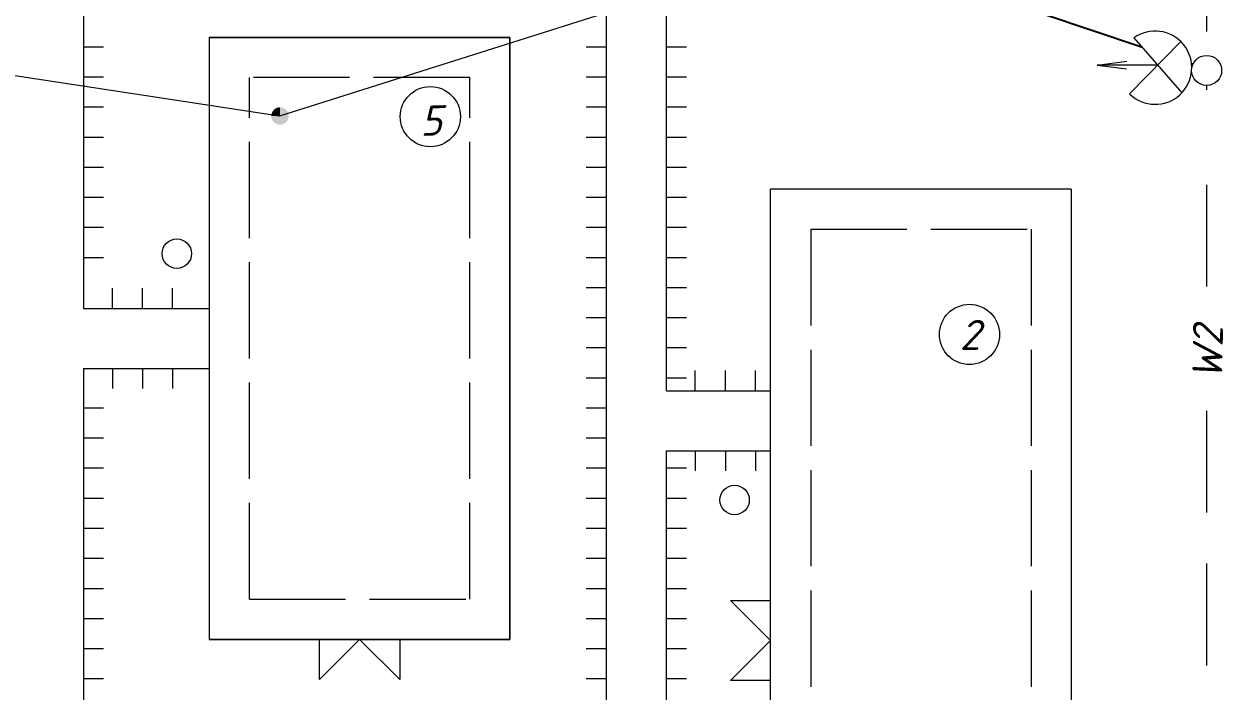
# Model space of a CAD drawing. Header units: millimetres. Extents: x 27137 to 30937, y -4667 to -569.
# Drawn here: x 30123.5 to 30183.3, y -2894.5 to -2861.2 of the extents above; entities that cross this region are included whole.
import ezdxf

# ---------------------------------------------------------------- set-up
doc = ezdxf.new("R2010")
doc.units = ezdxf.units.MM
doc.header["$LTSCALE"] = 0.4
doc.linetypes.add('ACAD_ISO02W100', pattern=[15, 12, -3])
doc.linetypes.add('штриховаяX2', pattern=[38.1, 25.4, -12.7])
doc.styles.add('Isocpeur', font='isocpeui.ttf', dxfattribs={"height": 2.5})

msp = doc.modelspace()

# ---------------------------------------------------------------- hatches: boundary and pattern name
at = {"lineweight": 15}
h = msp.add_hatch(color=256, dxfattribs=at)
h.dxf.hatch_style = 1
h.paths.add_polyline_path([(30135.8654, -2865.7479), (30136.298, -2865.7479), (30136.7306, -2865.7479, -1)])
h.paths.add_polyline_path([(30136.298, -2865.3153, -0.4142136), (30136.7306, -2865.7479), (30136.298, -2865.7479)])
h = msp.add_hatch(color=256, dxfattribs=at)
h.dxf.hatch_style = 1
h.paths.add_polyline_path([(30136.298, -2865.3153), (30136.298, -2865.7479), (30135.8654, -2865.7479, -0.4142136)])

# ---------------------------------------------------------------- linework, layer by layer
for p, q in [((30126.4974, -2856.1887), (30126.4974, -2875.3381)), ((30152.5767, -2856.1887), (30152.5767, -2904.8572)), ((30132.7691, -2861.8381), (30147.7691, -2861.8381)), ((30147.7691, -2861.8381), (30132.7691, -2861.8381)), ((30132.7691, -2861.8381), (30132.7691, -2891.8381)), ((30147.7691, -2861.8381), (30142.7691, -2861.8381)), ((30147.7691, -2861.8381), (30142.7691, -2861.8381)), ((30147.7691, -2861.8381), (30147.7691, -2891.8381)), ((30147.7691, -2891.8381), (30147.7691, -2861.8381)), ((30127.4974, -2862.3126), (30126.4974, -2862.3126)), ((30127.4974, -2862.3126), (30126.4974, -2862.3126)), ((30127.4974, -2862.3126), (30126.4974, -2862.3126)), ((30127.4974, -2862.3126), (30126.4974, -2862.3126)), ((30127.4974, -2862.3126), (30126.4974, -2862.3126)), ((30127.4974, -2862.3126), (30126.4974, -2862.3126)), ((30127.4974, -2862.3126), (30126.4974, -2862.3126)), ((30127.4974, -2862.3126), (30126.4974, -2862.3126)), ((30127.4974, -2862.3126), (30126.4974, -2862.3126)), ((30127.4974, -2862.3126), (30126.4974, -2862.3126)), ((30127.4974, -2862.3126), (30126.4974, -2862.3126)), ((30152.5767, -2862.3126), (30151.5767, -2862.3126)), ((30152.5767, -2862.3126), (30151.5767, -2862.3126)), ((30152.5767, -2862.3126), (30151.5767, -2862.3126)), ((30152.5767, -2862.3126), (30151.5767, -2862.3126)), ((30152.5767, -2862.3126), (30151.5767, -2862.3126)), ((30156.5767, -2862.3126), (30155.5767, -2862.3126)), ((30156.5767, -2862.3126), (30155.5767, -2862.3126)), ((30156.5767, -2862.3126), (30155.5767, -2862.3126)), ((30156.5767, -2862.3126), (30155.5767, -2862.3126)), ((30156.5767, -2862.3126), (30155.5767, -2862.3126)), ((30156.5767, -2862.3126), (30155.5767, -2862.3126)), ((30156.5767, -2862.3126), (30155.5767, -2862.3126)), ((30156.5767, -2862.3126), (30155.5767, -2862.3126)), ((30156.5767, -2862.3126), (30155.5767, -2862.3126)), ((30156.5767, -2862.3126), (30155.5767, -2862.3126)), ((30156.5767, -2862.3126), (30155.5767, -2862.3126)), ((30127.4974, -2863.8126), (30126.4974, -2863.8126)), ((30127.4974, -2863.8126), (30126.4974, -2863.8126)), ((30127.4974, -2863.8126), (30126.4974, -2863.8126)), ((30127.4974, -2863.8126), (30126.4974, -2863.8126)), ((30127.4974, -2863.8126), (30126.4974, -2863.8126)), ((30127.4974, -2863.8126), (30126.4974, -2863.8126)), ((30127.4974, -2863.8126), (30126.4974, -2863.8126)), ((30127.4974, -2863.8126), (30126.4974, -2863.8126)), ((30127.4974, -2863.8126), (30126.4974, -2863.8126)), ((30127.4974, -2863.8126), (30126.4974, -2863.8126)), ((30127.4974, -2863.8126), (30126.4974, -2863.8126)), ((30127.4974, -2863.8126), (30126.4974, -2863.8126)), ((30127.4974, -2863.8126), (30126.4974, -2863.8126)), ((30152.5767, -2863.8126), (30151.5767, -2863.8126)), ((30156.5767, -2863.8126), (30155.5767, -2863.8126)), ((30156.5767, -2863.8126), (30155.5767, -2863.8126)), ((30156.5767, -2863.8126), (30155.5767, -2863.8126)), ((30156.5767, -2863.8126), (30155.5767, -2863.8126)), ((30156.5767, -2863.8126), (30155.5767, -2863.8126)), ((30156.5767, -2863.8126), (30155.5767, -2863.8126)), ((30156.5767, -2863.8126), (30155.5767, -2863.8126)), ((30156.5767, -2863.8126), (30155.5767, -2863.8126)), ((30156.5767, -2863.8126), (30155.5767, -2863.8126)), ((30156.5767, -2863.8126), (30155.5767, -2863.8126)), ((30156.5767, -2863.8126), (30155.5767, -2863.8126)), ((30156.5767, -2863.8126), (30155.5767, -2863.8126)), ((30156.5767, -2863.8126), (30155.5767, -2863.8126)), ((30127.4974, -2865.3126), (30126.4974, -2865.3126)), ((30127.4974, -2865.3126), (30126.4974, -2865.3126)), ((30127.4974, -2865.3126), (30126.4974, -2865.3126)), ((30127.4974, -2865.3126), (30126.4974, -2865.3126)), ((30127.4974, -2865.3126), (30126.4974, -2865.3126)), ((30127.4974, -2865.3126), (30126.4974, -2865.3126)), ((30127.4974, -2865.3126), (30126.4974, -2865.3126)), ((30127.4974, -2865.3126), (30126.4974, -2865.3126)), ((30127.4974, -2865.3126), (30126.4974, -2865.3126)), ((30127.4974, -2865.3126), (30126.4974, -2865.3126)), ((30127.4974, -2865.3126), (30126.4974, -2865.3126)), ((30127.4974, -2865.3126), (30126.4974, -2865.3126)), ((30127.4974, -2865.3126), (30126.4974, -2865.3126)), ((30127.4974, -2865.3126), (30126.4974, -2865.3126)), ((30127.4974, -2865.3126), (30126.4974, -2865.3126)), ((30127.4974, -2865.3126), (30126.4974, -2865.3126)), ((30127.4974, -2865.3126), (30126.4974, -2865.3126)), ((30152.5767, -2865.3126), (30151.5767, -2865.3126)), ((30152.5767, -2865.3126), (30151.5767, -2865.3126)), ((30152.5767, -2865.3126), (30151.5767, -2865.3126)), ((30152.5767, -2865.3126), (30151.5767, -2865.3126)), ((30152.5767, -2865.3126), (30151.5767, -2865.3126)), ((30152.5767, -2865.3126), (30151.5767, -2865.3126)), ((30152.5767, -2865.3126), (30151.5767, -2865.3126)), ((30152.5767, -2865.3126), (30151.5767, -2865.3126)), ((30156.5767, -2865.3126), (30155.5767, -2865.3126)), ((30156.5767, -2865.3126), (30155.5767, -2865.3126)), ((30156.5767, -2865.3126), (30155.5767, -2865.3126)), ((30156.5767, -2865.3126), (30155.5767, -2865.3126)), ((30156.5767, -2865.3126), (30155.5767, -2865.3126)), ((30156.5767, -2865.3126), (30155.5767, -2865.3126)), ((30156.5767, -2865.3126), (30155.5767, -2865.3126)), ((30156.5767, -2865.3126), (30155.5767, -2865.3126)), ((30156.5767, -2865.3126), (30155.5767, -2865.3126)), ((30156.5767, -2865.3126), (30155.5767, -2865.3126)), ((30156.5767, -2865.3126), (30155.5767, -2865.3126)), ((30156.5767, -2865.3126), (30155.5767, -2865.3126)), ((30156.5767, -2865.3126), (30155.5767, -2865.3126)), ((30156.5767, -2865.3126), (30155.5767, -2865.3126)), ((30156.5767, -2865.3126), (30155.5767, -2865.3126)), ((30156.5767, -2865.3126), (30155.5767, -2865.3126)), ((30156.5767, -2865.3126), (30155.5767, -2865.3126)), ((30127.4974, -2866.8126), (30126.4974, -2866.8126)), ((30127.4974, -2866.8126), (30126.4974, -2866.8126)), ((30127.4974, -2866.8126), (30126.4974, -2866.8126)), ((30127.4974, -2866.8126), (30126.4974, -2866.8126)), ((30127.4974, -2866.8126), (30126.4974, -2866.8126)), ((30127.4974, -2866.8126), (30126.4974, -2866.8126)), ((30127.4974, -2866.8126), (30126.4974, -2866.8126)), ((30127.4974, -2866.8126), (30126.4974, -2866.8126)), ((30127.4974, -2866.8126), (30126.4974, -2866.8126)), ((30127.4974, -2866.8126), (30126.4974, -2866.8126)), ((30127.4974, -2866.8126), (30126.4974, -2866.8126)), ((30152.5767, -2866.8126), (30151.5767, -2866.8126)), ((30152.5767, -2866.8126), (30151.5767, -2866.8126)), ((30152.5767, -2866.8126), (30151.5767, -2866.8126)), ((30152.5767, -2866.8126), (30151.5767, -2866.8126)), ((30152.5767, -2866.8126), (30151.5767, -2866.8126)), ((30152.5767, -2866.8126), (30151.5767, -2866.8126)), ((30152.5767, -2866.8126), (30151.5767, -2866.8126)), ((30152.5767, -2866.8126), (30151.5767, -2866.8126)), ((30156.5767, -2866.8126), (30155.5767, -2866.8126)), ((30156.5767, -2866.8126), (30155.5767, -2866.8126)), ((30156.5767, -2866.8126), (30155.5767, -2866.8126)), ((30156.5767, -2866.8126), (30155.5767, -2866.8126)), ((30156.5767, -2866.8126), (30155.5767, -2866.8126)), ((30156.5767, -2866.8126), (30155.5767, -2866.8126)), ((30156.5767, -2866.8126), (30155.5767, -2866.8126)), ((30156.5767, -2866.8126), (30155.5767, -2866.8126)), ((30156.5767, -2866.8126), (30155.5767, -2866.8126)), ((30156.5767, -2866.8126), (30155.5767, -2866.8126)), ((30156.5767, -2866.8126), (30155.5767, -2866.8126)), ((30127.4974, -2868.3126), (30126.4974, -2868.3126)), ((30127.4974, -2868.3126), (30126.4974, -2868.3126)), ((30127.4974, -2868.3126), (30126.4974, -2868.3126)), ((30127.4974, -2868.3126), (30126.4974, -2868.3126)), ((30127.4974, -2868.3126), (30126.4974, -2868.3126)), ((30127.4974, -2868.3126), (30126.4974, -2868.3126)), ((30127.4974, -2868.3126), (30126.4974, -2868.3126)), ((30127.4974, -2868.3126), (30126.4974, -2868.3126)), ((30127.4974, -2868.3126), (30126.4974, -2868.3126)), ((30127.4974, -2868.3126), (30126.4974, -2868.3126)), ((30127.4974, -2868.3126), (30126.4974, -2868.3126)), ((30127.4974, -2868.3126), (30126.4974, -2868.3126)), ((30127.4974, -2868.3126), (30126.4974, -2868.3126)), ((30152.5767, -2868.3126), (30151.5767, -2868.3126)), ((30152.5767, -2868.3126), (30151.5767, -2868.3126)), ((30152.5767, -2868.3126), (30151.5767, -2868.3126)), ((30152.5767, -2868.3126), (30151.5767, -2868.3126)), ((30152.5767, -2868.3126), (30151.5767, -2868.3126)), ((30152.5767, -2868.3126), (30151.5767, -2868.3126)), ((30156.5767, -2868.3126), (30155.5767, -2868.3126)), ((30156.5767, -2868.3126), (30155.5767, -2868.3126)), ((30156.5767, -2868.3126), (30155.5767, -2868.3126)), ((30156.5767, -2868.3126), (30155.5767, -2868.3126)), ((30156.5767, -2868.3126), (30155.5767, -2868.3126)), ((30156.5767, -2868.3126), (30155.5767, -2868.3126)), ((30156.5767, -2868.3126), (30155.5767, -2868.3126)), ((30156.5767, -2868.3126), (30155.5767, -2868.3126)), ((30156.5767, -2868.3126), (30155.5767, -2868.3126)), ((30156.5767, -2868.3126), (30155.5767, -2868.3126)), ((30156.5767, -2868.3126), (30155.5767, -2868.3126)), ((30156.5767, -2868.3126), (30155.5767, -2868.3126)), ((30156.5767, -2868.3126), (30155.5767, -2868.3126)), ((30160.7789, -2914.3977), (30160.7789, -2869.3977)), ((30175.7789, -2869.3977), (30160.7789, -2869.3977)), ((30175.7789, -2869.3977), (30175.7789, -2914.3977)), ((30175.7789, -2869.3977), (30175.7789, -2914.3977)), ((30127.4974, -2869.8126), (30126.4974, -2869.8126)), ((30127.4974, -2869.8126), (30126.4974, -2869.8126)), ((30127.4974, -2869.8126), (30126.4974, -2869.8126)), ((30127.4974, -2869.8126), (30126.4974, -2869.8126)), ((30127.4974, -2869.8126), (30126.4974, -2869.8126)), ((30127.4974, -2869.8126), (30126.4974, -2869.8126)), ((30127.4974, -2869.8126), (30126.4974, -2869.8126)), ((30127.4974, -2869.8126), (30126.4974, -2869.8126)), ((30127.4974, -2869.8126), (30126.4974, -2869.8126)), ((30127.4974, -2869.8126), (30126.4974, -2869.8126)), ((30127.4974, -2869.8126), (30126.4974, -2869.8126)), ((30127.4974, -2869.8126), (30126.4974, -2869.8126)), ((30127.4974, -2869.8126), (30126.4974, -2869.8126)), ((30127.4974, -2869.8126), (30126.4974, -2869.8126)), ((30127.4974, -2869.8126), (30126.4974, -2869.8126)), ((30127.4974, -2869.8126), (30126.4974, -2869.8126)), ((30127.4974, -2869.8126), (30126.4974, -2869.8126)), ((30152.5767, -2869.8126), (30151.5767, -2869.8126)), ((30152.5767, -2869.8126), (30151.5767, -2869.8126)), ((30152.5767, -2869.8126), (30151.5767, -2869.8126)), ((30156.5767, -2869.8126), (30155.5767, -2869.8126)), ((30156.5767, -2869.8126), (30155.5767, -2869.8126)), ((30156.5767, -2869.8126), (30155.5767, -2869.8126)), ((30156.5767, -2869.8126), (30155.5767, -2869.8126)), ((30156.5767, -2869.8126), (30155.5767, -2869.8126)), ((30156.5767, -2869.8126), (30155.5767, -2869.8126)), ((30156.5767, -2869.8126), (30155.5767, -2869.8126)), ((30156.5767, -2869.8126), (30155.5767, -2869.8126)), ((30156.5767, -2869.8126), (30155.5767, -2869.8126)), ((30156.5767, -2869.8126), (30155.5767, -2869.8126)), ((30156.5767, -2869.8126), (30155.5767, -2869.8126)), ((30156.5767, -2869.8126), (30155.5767, -2869.8126)), ((30156.5767, -2869.8126), (30155.5767, -2869.8126)), ((30156.5767, -2869.8126), (30155.5767, -2869.8126)), ((30156.5767, -2869.8126), (30155.5767, -2869.8126)), ((30156.5767, -2869.8126), (30155.5767, -2869.8126)), ((30156.5767, -2869.8126), (30155.5767, -2869.8126)), ((30127.4974, -2871.3126), (30126.4974, -2871.3126)), ((30127.4974, -2871.3126), (30126.4974, -2871.3126)), ((30127.4974, -2871.3126), (30126.4974, -2871.3126)), ((30127.4974, -2871.3126), (30126.4974, -2871.3126)), ((30127.4974, -2871.3126), (30126.4974, -2871.3126)), ((30127.4974, -2871.3126), (30126.4974, -2871.3126)), ((30127.4974, -2871.3126), (30126.4974, -2871.3126)), ((30127.4974, -2871.3126), (30126.4974, -2871.3126)), ((30127.4974, -2871.3126), (30126.4974, -2871.3126)), ((30127.4974, -2871.3126), (30126.4974, -2871.3126)), ((30127.4974, -2871.3126), (30126.4974, -2871.3126)), ((30152.5767, -2871.3126), (30151.5767, -2871.3126)), ((30152.5767, -2871.3126), (30151.5767, -2871.3126)), ((30152.5767, -2871.3126), (30151.5767, -2871.3126)), ((30152.5767, -2871.3126), (30151.5767, -2871.3126)), ((30152.5767, -2871.3126), (30151.5767, -2871.3126)), ((30152.5767, -2871.3126), (30151.5767, -2871.3126)), ((30152.5767, -2871.3126), (30151.5767, -2871.3126)), ((30152.5767, -2871.3126), (30151.5767, -2871.3126)), ((30152.5767, -2871.3126), (30151.5767, -2871.3126)), ((30152.5767, -2871.3126), (30151.5767, -2871.3126)), ((30152.5767, -2871.3126), (30151.5767, -2871.3126)), ((30152.5767, -2871.3126), (30151.5767, -2871.3126)), ((30152.5767, -2871.3126), (30151.5767, -2871.3126)), ((30152.5767, -2871.3126), (30151.5767, -2871.3126)), ((30152.5767, -2871.3126), (30151.5767, -2871.3126)), ((30152.5767, -2871.3126), (30151.5767, -2871.3126)), ((30156.5767, -2871.3126), (30155.5767, -2871.3126)), ((30156.5767, -2871.3126), (30155.5767, -2871.3126)), ((30156.5767, -2871.3126), (30155.5767, -2871.3126)), ((30156.5767, -2871.3126), (30155.5767, -2871.3126)), ((30156.5767, -2871.3126), (30155.5767, -2871.3126)), ((30156.5767, -2871.3126), (30155.5767, -2871.3126)), ((30156.5767, -2871.3126), (30155.5767, -2871.3126)), ((30156.5767, -2871.3126), (30155.5767, -2871.3126)), ((30156.5767, -2871.3126), (30155.5767, -2871.3126)), ((30156.5767, -2871.3126), (30155.5767, -2871.3126)), ((30156.5767, -2871.3126), (30155.5767, -2871.3126)), ((30156.5767, -2871.3126), (30155.5767, -2871.3126)), ((30156.5767, -2871.3126), (30155.5767, -2871.3126)), ((30156.5767, -2871.3126), (30155.5767, -2871.3126)), ((30156.5767, -2871.3126), (30155.5767, -2871.3126)), ((30156.5767, -2871.3126), (30155.5767, -2871.3126)), ((30156.5767, -2871.3126), (30155.5767, -2871.3126)), ((30156.5767, -2871.3126), (30155.5767, -2871.3126)), ((30156.5767, -2871.3126), (30155.5767, -2871.3126)), ((30156.5767, -2871.3126), (30155.5767, -2871.3126)), ((30156.5767, -2871.3126), (30155.5767, -2871.3126)), ((30156.5767, -2871.3126), (30155.5767, -2871.3126)), ((30127.4974, -2872.8126), (30126.4974, -2872.8126)), ((30127.4974, -2872.8126), (30126.4974, -2872.8126)), ((30127.4974, -2872.8126), (30126.4974, -2872.8126)), ((30127.4974, -2872.8126), (30126.4974, -2872.8126)), ((30127.4974, -2872.8126), (30126.4974, -2872.8126)), ((30127.4974, -2872.8126), (30126.4974, -2872.8126)), ((30127.4974, -2872.8126), (30126.4974, -2872.8126)), ((30127.4974, -2872.8126), (30126.4974, -2872.8126)), ((30127.4974, -2872.8126), (30126.4974, -2872.8126)), ((30127.4974, -2872.8126), (30126.4974, -2872.8126)), ((30127.4974, -2872.8126), (30126.4974, -2872.8126)), ((30127.4974, -2872.8126), (30126.4974, -2872.8126)), ((30127.4974, -2872.8126), (30126.4974, -2872.8126)), ((30152.5767, -2872.8126), (30151.5767, -2872.8126)), ((30152.5767, -2872.8126), (30151.5767, -2872.8126)), ((30152.5767, -2872.8126), (30151.5767, -2872.8126)), ((30152.5767, -2872.8126), (30151.5767, -2872.8126)), ((30152.5767, -2872.8126), (30151.5767, -2872.8126)), ((30152.5767, -2872.8126), (30151.5767, -2872.8126)), ((30152.5767, -2872.8126), (30151.5767, -2872.8126)), ((30152.5767, -2872.8126), (30151.5767, -2872.8126)), ((30152.5767, -2872.8126), (30151.5767, -2872.8126)), ((30152.5767, -2872.8126), (30151.5767, -2872.8126)), ((30152.5767, -2872.8126), (30151.5767, -2872.8126)), ((30152.5767, -2872.8126), (30151.5767, -2872.8126)), ((30152.5767, -2872.8126), (30151.5767, -2872.8126)), ((30152.5767, -2872.8126), (30151.5767, -2872.8126)), ((30156.5767, -2872.8126), (30155.5767, -2872.8126)), ((30156.5767, -2872.8126), (30155.5767, -2872.8126)), ((30156.5767, -2872.8126), (30155.5767, -2872.8126)), ((30156.5767, -2872.8126), (30155.5767, -2872.8126)), ((30156.5767, -2872.8126), (30155.5767, -2872.8126)), ((30156.5767, -2872.8126), (30155.5767, -2872.8126)), ((30156.5767, -2872.8126), (30155.5767, -2872.8126)), ((30156.5767, -2872.8126), (30155.5767, -2872.8126)), ((30156.5767, -2872.8126), (30155.5767, -2872.8126)), ((30156.5767, -2872.8126), (30155.5767, -2872.8126)), ((30156.5767, -2872.8126), (30155.5767, -2872.8126)), ((30156.5767, -2872.8126), (30155.5767, -2872.8126)), ((30156.5767, -2872.8126), (30155.5767, -2872.8126)), ((30156.5767, -2872.8126), (30155.5767, -2872.8126)), ((30156.5767, -2872.8126), (30155.5767, -2872.8126)), ((30156.5767, -2872.8126), (30155.5767, -2872.8126)), ((30156.5767, -2872.8126), (30155.5767, -2872.8126)), ((30156.5767, -2872.8126), (30155.5767, -2872.8126)), ((30156.5767, -2872.8126), (30155.5767, -2872.8126)), ((30156.5767, -2872.8126), (30155.5767, -2872.8126)), ((30156.5767, -2872.8126), (30155.5767, -2872.8126)), ((30156.5767, -2872.8126), (30155.5767, -2872.8126)), ((30156.5767, -2872.8126), (30155.5767, -2872.8126)), ((30156.5767, -2872.8126), (30155.5767, -2872.8126)), ((30156.5767, -2872.8126), (30155.5767, -2872.8126)), ((30156.5767, -2872.8126), (30155.5767, -2872.8126)), ((30156.5767, -2872.8126), (30155.5767, -2872.8126)), ((30156.5767, -2872.8126), (30155.5767, -2872.8126)), ((30156.5767, -2872.8126), (30155.5767, -2872.8126)), ((30156.5767, -2872.8126), (30155.5767, -2872.8126)), ((30156.5767, -2872.8126), (30155.5767, -2872.8126)), ((30156.5767, -2872.8126), (30155.5767, -2872.8126)), ((30156.5767, -2872.8126), (30155.5767, -2872.8126)), ((30156.5767, -2872.8126), (30155.5767, -2872.8126)), ((30127.9406, -2875.3381), (30127.9406, -2874.3381)), ((30127.9406, -2875.3381), (30127.9406, -2874.3381)), ((30129.4406, -2875.3381), (30129.4406, -2874.3381)), ((30129.4406, -2875.3381), (30129.4406, -2874.3381)), ((30130.9406, -2875.3381), (30130.9406, -2874.3381)), ((30130.9406, -2875.3381), (30130.9406, -2874.3381)), ((30152.5767, -2874.3126), (30151.5767, -2874.3126)), ((30152.5767, -2874.3126), (30151.5767, -2874.3126)), ((30152.5767, -2874.3126), (30151.5767, -2874.3126)), ((30156.5767, -2874.3126), (30155.5767, -2874.3126)), ((30156.5767, -2874.3126), (30155.5767, -2874.3126)), ((30156.5767, -2874.3126), (30155.5767, -2874.3126)), ((30156.5767, -2874.3126), (30155.5767, -2874.3126)), ((30156.5767, -2874.3126), (30155.5767, -2874.3126)), ((30156.5767, -2874.3126), (30155.5767, -2874.3126)), ((30156.5767, -2874.3126), (30155.5767, -2874.3126)), ((30156.5767, -2874.3126), (30155.5767, -2874.3126)), ((30156.5767, -2874.3126), (30155.5767, -2874.3126)), ((30156.5767, -2874.3126), (30155.5767, -2874.3126)), ((30156.5767, -2874.3126), (30155.5767, -2874.3126)), ((30156.5767, -2874.3126), (30155.5767, -2874.3126)), ((30156.5767, -2874.3126), (30155.5767, -2874.3126)), ((30156.5767, -2874.3126), (30155.5767, -2874.3126)), ((30156.5767, -2874.3126), (30155.5767, -2874.3126)), ((30156.5767, -2874.3126), (30155.5767, -2874.3126)), ((30156.5767, -2874.3126), (30155.5767, -2874.3126)), ((30126.4974, -2875.3381), (30132.7691, -2875.3381)), ((30152.5767, -2875.8126), (30151.5767, -2875.8126)), ((30152.5767, -2875.8126), (30151.5767, -2875.8126)), ((30152.5767, -2875.8126), (30151.5767, -2875.8126)), ((30152.5767, -2875.8126), (30151.5767, -2875.8126)), ((30152.5767, -2875.8126), (30151.5767, -2875.8126)), ((30156.5767, -2875.8126), (30155.5767, -2875.8126)), ((30156.5767, -2875.8126), (30155.5767, -2875.8126)), ((30156.5767, -2875.8126), (30155.5767, -2875.8126)), ((30156.5767, -2875.8126), (30155.5767, -2875.8126)), ((30156.5767, -2875.8126), (30155.5767, -2875.8126)), ((30156.5767, -2875.8126), (30155.5767, -2875.8126)), ((30156.5767, -2875.8126), (30155.5767, -2875.8126)), ((30156.5767, -2875.8126), (30155.5767, -2875.8126)), ((30156.5767, -2875.8126), (30155.5767, -2875.8126)), ((30156.5767, -2875.8126), (30155.5767, -2875.8126)), ((30156.5767, -2875.8126), (30155.5767, -2875.8126)), ((30152.5767, -2877.3126), (30151.5767, -2877.3126)), ((30156.5767, -2877.3126), (30155.5767, -2877.3126)), ((30156.5767, -2877.3126), (30155.5767, -2877.3126)), ((30156.5767, -2877.3126), (30155.5767, -2877.3126)), ((30156.5767, -2877.3126), (30155.5767, -2877.3126)), ((30156.5767, -2877.3126), (30155.5767, -2877.3126)), ((30156.5767, -2877.3126), (30155.5767, -2877.3126)), ((30156.5767, -2877.3126), (30155.5767, -2877.3126)), ((30156.5767, -2877.3126), (30155.5767, -2877.3126)), ((30156.5767, -2877.3126), (30155.5767, -2877.3126)), ((30156.5767, -2877.3126), (30155.5767, -2877.3126)), ((30156.5767, -2877.3126), (30155.5767, -2877.3126)), ((30156.5767, -2877.3126), (30155.5767, -2877.3126)), ((30156.5767, -2877.3126), (30155.5767, -2877.3126)), ((30126.4974, -2878.3381), (30126.4974, -2904.8572)), ((30126.4974, -2878.3381), (30132.7691, -2878.3381)), ((30127.9406, -2878.3381), (30127.9406, -2879.3381)), ((30127.9406, -2878.3381), (30127.9406, -2879.3381)), ((30129.4406, -2878.3381), (30129.4406, -2879.3381)), ((30129.4406, -2878.3381), (30129.4406, -2879.3381)), ((30130.9406, -2878.3381), (30130.9406, -2879.3381)), ((30130.9406, -2878.3381), (30130.9406, -2879.3381)), ((30157.0195, -2879.4417), (30157.0195, -2878.4417)), ((30157.0195, -2879.4417), (30157.0195, -2878.4417)), ((30158.5195, -2879.4417), (30158.5195, -2878.4417)), ((30158.5195, -2879.4417), (30158.5195, -2878.4417)), ((30160.0195, -2879.4417), (30160.0195, -2878.4417)), ((30160.0195, -2879.4417), (30160.0195, -2878.4417)), ((30152.5767, -2878.8126), (30151.5767, -2878.8126)), ((30152.5767, -2878.8126), (30151.5767, -2878.8126)), ((30152.5767, -2878.8126), (30151.5767, -2878.8126)), ((30152.5767, -2878.8126), (30151.5767, -2878.8126)), ((30152.5767, -2878.8126), (30151.5767, -2878.8126)), ((30152.5767, -2878.8126), (30151.5767, -2878.8126)), ((30152.5767, -2878.8126), (30151.5767, -2878.8126)), ((30152.5767, -2878.8126), (30151.5767, -2878.8126)), ((30156.5767, -2878.8126), (30155.5767, -2878.8126)), ((30156.5767, -2878.8126), (30155.5767, -2878.8126)), ((30156.5767, -2878.8126), (30155.5767, -2878.8126)), ((30156.5767, -2878.8126), (30155.5767, -2878.8126)), ((30156.5767, -2878.8126), (30155.5767, -2878.8126)), ((30156.5767, -2878.8126), (30155.5767, -2878.8126)), ((30156.5767, -2878.8126), (30155.5767, -2878.8126)), ((30156.5767, -2878.8126), (30155.5767, -2878.8126)), ((30156.5767, -2878.8126), (30155.5767, -2878.8126)), ((30156.5767, -2878.8126), (30155.5767, -2878.8126)), ((30156.5767, -2878.8126), (30155.5767, -2878.8126)), ((30156.5767, -2878.8126), (30155.5767, -2878.8126)), ((30156.5767, -2878.8126), (30155.5767, -2878.8126)), ((30156.5767, -2878.8126), (30155.5767, -2878.8126)), ((30156.5767, -2878.8126), (30155.5767, -2878.8126)), ((30156.5767, -2878.8126), (30155.5767, -2878.8126)), ((30156.5767, -2878.8126), (30155.5767, -2878.8126)), ((30155.5764, -2879.4417), (30160.7789, -2879.4417)), ((30127.4974, -2880.3126), (30126.4974, -2880.3126)), ((30127.4974, -2880.3126), (30126.4974, -2880.3126)), ((30127.4974, -2880.3126), (30126.4974, -2880.3126)), ((30127.4974, -2880.3126), (30126.4974, -2880.3126)), ((30127.4974, -2880.3126), (30126.4974, -2880.3126)), ((30127.4974, -2880.3126), (30126.4974, -2880.3126)), ((30127.4974, -2880.3126), (30126.4974, -2880.3126)), ((30127.4974, -2880.3126), (30126.4974, -2880.3126)), ((30127.4974, -2880.3126), (30126.4974, -2880.3126)), ((30127.4974, -2880.3126), (30126.4974, -2880.3126)), ((30127.4974, -2880.3126), (30126.4974, -2880.3126)), ((30152.5767, -2880.3126), (30151.5767, -2880.3126)), ((30152.5767, -2880.3126), (30151.5767, -2880.3126)), ((30152.5767, -2880.3126), (30151.5767, -2880.3126)), ((30152.5767, -2880.3126), (30151.5767, -2880.3126)), ((30152.5767, -2880.3126), (30151.5767, -2880.3126)), ((30152.5767, -2880.3126), (30151.5767, -2880.3126)), ((30152.5767, -2880.3126), (30151.5767, -2880.3126)), ((30152.5767, -2880.3126), (30151.5767, -2880.3126)), ((30127.4974, -2881.8126), (30126.4974, -2881.8126)), ((30127.4974, -2881.8126), (30126.4974, -2881.8126)), ((30127.4974, -2881.8126), (30126.4974, -2881.8126)), ((30127.4974, -2881.8126), (30126.4974, -2881.8126)), ((30127.4974, -2881.8126), (30126.4974, -2881.8126)), ((30127.4974, -2881.8126), (30126.4974, -2881.8126)), ((30127.4974, -2881.8126), (30126.4974, -2881.8126)), ((30127.4974, -2881.8126), (30126.4974, -2881.8126)), ((30127.4974, -2881.8126), (30126.4974, -2881.8126)), ((30127.4974, -2881.8126), (30126.4974, -2881.8126)), ((30127.4974, -2881.8126), (30126.4974, -2881.8126)), ((30127.4974, -2881.8126), (30126.4974, -2881.8126)), ((30127.4974, -2881.8126), (30126.4974, -2881.8126)), ((30152.5767, -2881.8126), (30151.5767, -2881.8126)), ((30152.5767, -2881.8126), (30151.5767, -2881.8126)), ((30152.5767, -2881.8126), (30151.5767, -2881.8126)), ((30152.5767, -2881.8126), (30151.5767, -2881.8126)), ((30152.5767, -2881.8126), (30151.5767, -2881.8126)), ((30152.5767, -2881.8126), (30151.5767, -2881.8126)), ((30155.5771, -2882.4416), (30160.7789, -2882.4416)), ((30157.0195, -2882.4417), (30157.0195, -2883.4417)), ((30157.0195, -2882.4417), (30157.0195, -2883.4417)), ((30158.5195, -2882.4417), (30158.5195, -2883.4417)), ((30158.5195, -2882.4417), (30158.5195, -2883.4417)), ((30160.0195, -2882.4417), (30160.0195, -2883.4417)), ((30160.0195, -2882.4417), (30160.0195, -2883.4417)), ((30127.4974, -2883.3126), (30126.4974, -2883.3126)), ((30127.4974, -2883.3126), (30126.4974, -2883.3126)), ((30127.4974, -2883.3126), (30126.4974, -2883.3126)), ((30127.4974, -2883.3126), (30126.4974, -2883.3126)), ((30127.4974, -2883.3126), (30126.4974, -2883.3126)), ((30127.4974, -2883.3126), (30126.4974, -2883.3126)), ((30127.4974, -2883.3126), (30126.4974, -2883.3126)), ((30127.4974, -2883.3126), (30126.4974, -2883.3126)), ((30127.4974, -2883.3126), (30126.4974, -2883.3126)), ((30127.4974, -2883.3126), (30126.4974, -2883.3126)), ((30127.4974, -2883.3126), (30126.4974, -2883.3126)), ((30127.4974, -2883.3126), (30126.4974, -2883.3126)), ((30127.4974, -2883.3126), (30126.4974, -2883.3126)), ((30127.4974, -2883.3126), (30126.4974, -2883.3126)), ((30127.4974, -2883.3126), (30126.4974, -2883.3126)), ((30127.4974, -2883.3126), (30126.4974, -2883.3126)), ((30127.4974, -2883.3126), (30126.4974, -2883.3126)), ((30152.5767, -2883.3126), (30151.5767, -2883.3126)), ((30152.5767, -2883.3126), (30151.5767, -2883.3126)), ((30152.5767, -2883.3126), (30151.5767, -2883.3126)), ((30156.5767, -2883.3126), (30155.5767, -2883.3126)), ((30156.5767, -2883.3126), (30155.5767, -2883.3126)), ((30156.5767, -2883.3126), (30155.5767, -2883.3126)), ((30156.5767, -2883.3126), (30155.5767, -2883.3126)), ((30156.5767, -2883.3126), (30155.5767, -2883.3126)), ((30156.5767, -2883.3126), (30155.5767, -2883.3126)), ((30156.5767, -2883.3126), (30155.5767, -2883.3126)), ((30156.5767, -2883.3126), (30155.5767, -2883.3126)), ((30156.5767, -2883.3126), (30155.5767, -2883.3126)), ((30156.5767, -2883.3126), (30155.5767, -2883.3126)), ((30156.5767, -2883.3126), (30155.5767, -2883.3126)), ((30156.5767, -2883.3126), (30155.5767, -2883.3126)), ((30156.5767, -2883.3126), (30155.5767, -2883.3126)), ((30156.5767, -2883.3126), (30155.5767, -2883.3126)), ((30156.5767, -2883.3126), (30155.5767, -2883.3126)), ((30156.5767, -2883.3126), (30155.5767, -2883.3126)), ((30156.5767, -2883.3126), (30155.5767, -2883.3126)), ((30127.4974, -2884.8126), (30126.4974, -2884.8126)), ((30127.4974, -2884.8126), (30126.4974, -2884.8126)), ((30127.4974, -2884.8126), (30126.4974, -2884.8126)), ((30127.4974, -2884.8126), (30126.4974, -2884.8126)), ((30127.4974, -2884.8126), (30126.4974, -2884.8126)), ((30127.4974, -2884.8126), (30126.4974, -2884.8126)), ((30127.4974, -2884.8126), (30126.4974, -2884.8126)), ((30127.4974, -2884.8126), (30126.4974, -2884.8126)), ((30127.4974, -2884.8126), (30126.4974, -2884.8126)), ((30127.4974, -2884.8126), (30126.4974, -2884.8126)), ((30127.4974, -2884.8126), (30126.4974, -2884.8126)), ((30152.5767, -2884.8126), (30151.5767, -2884.8126)), ((30152.5767, -2884.8126), (30151.5767, -2884.8126)), ((30152.5767, -2884.8126), (30151.5767, -2884.8126)), ((30152.5767, -2884.8126), (30151.5767, -2884.8126)), ((30152.5767, -2884.8126), (30151.5767, -2884.8126)), ((30152.5767, -2884.8126), (30151.5767, -2884.8126)), ((30152.5767, -2884.8126), (30151.5767, -2884.8126)), ((30152.5767, -2884.8126), (30151.5767, -2884.8126)), ((30152.5767, -2884.8126), (30151.5767, -2884.8126)), ((30152.5767, -2884.8126), (30151.5767, -2884.8126)), ((30152.5767, -2884.8126), (30151.5767, -2884.8126)), ((30152.5767, -2884.8126), (30151.5767, -2884.8126)), ((30152.5767, -2884.8126), (30151.5767, -2884.8126)), ((30152.5767, -2884.8126), (30151.5767, -2884.8126)), ((30152.5767, -2884.8126), (30151.5767, -2884.8126)), ((30152.5767, -2884.8126), (30151.5767, -2884.8126)), ((30156.5767, -2884.8126), (30155.5767, -2884.8126)), ((30156.5767, -2884.8126), (30155.5767, -2884.8126)), ((30156.5767, -2884.8126), (30155.5767, -2884.8126)), ((30156.5767, -2884.8126), (30155.5767, -2884.8126)), ((30156.5767, -2884.8126), (30155.5767, -2884.8126)), ((30156.5767, -2884.8126), (30155.5767, -2884.8126)), ((30156.5767, -2884.8126), (30155.5767, -2884.8126)), ((30156.5767, -2884.8126), (30155.5767, -2884.8126)), ((30156.5767, -2884.8126), (30155.5767, -2884.8126)), ((30156.5767, -2884.8126), (30155.5767, -2884.8126)), ((30156.5767, -2884.8126), (30155.5767, -2884.8126)), ((30156.5767, -2884.8126), (30155.5767, -2884.8126)), ((30156.5767, -2884.8126), (30155.5767, -2884.8126)), ((30156.5767, -2884.8126), (30155.5767, -2884.8126)), ((30156.5767, -2884.8126), (30155.5767, -2884.8126)), ((30156.5767, -2884.8126), (30155.5767, -2884.8126)), ((30156.5767, -2884.8126), (30155.5767, -2884.8126)), ((30156.5767, -2884.8126), (30155.5767, -2884.8126)), ((30156.5767, -2884.8126), (30155.5767, -2884.8126)), ((30156.5767, -2884.8126), (30155.5767, -2884.8126)), ((30156.5767, -2884.8126), (30155.5767, -2884.8126)), ((30156.5767, -2884.8126), (30155.5767, -2884.8126)), ((30127.4974, -2886.3126), (30126.4974, -2886.3126)), ((30127.4974, -2886.3126), (30126.4974, -2886.3126)), ((30127.4974, -2886.3126), (30126.4974, -2886.3126)), ((30127.4974, -2886.3126), (30126.4974, -2886.3126)), ((30127.4974, -2886.3126), (30126.4974, -2886.3126)), ((30127.4974, -2886.3126), (30126.4974, -2886.3126)), ((30127.4974, -2886.3126), (30126.4974, -2886.3126)), ((30127.4974, -2886.3126), (30126.4974, -2886.3126)), ((30127.4974, -2886.3126), (30126.4974, -2886.3126)), ((30127.4974, -2886.3126), (30126.4974, -2886.3126)), ((30127.4974, -2886.3126), (30126.4974, -2886.3126)), ((30127.4974, -2886.3126), (30126.4974, -2886.3126)), ((30127.4974, -2886.3126), (30126.4974, -2886.3126)), ((30152.5767, -2886.3126), (30151.5767, -2886.3126)), ((30152.5767, -2886.3126), (30151.5767, -2886.3126)), ((30152.5767, -2886.3126), (30151.5767, -2886.3126)), ((30152.5767, -2886.3126), (30151.5767, -2886.3126)), ((30152.5767, -2886.3126), (30151.5767, -2886.3126)), ((30152.5767, -2886.3126), (30151.5767, -2886.3126)), ((30152.5767, -2886.3126), (30151.5767, -2886.3126)), ((30152.5767, -2886.3126), (30151.5767, -2886.3126)), ((30152.5767, -2886.3126), (30151.5767, -2886.3126)), ((30152.5767, -2886.3126), (30151.5767, -2886.3126)), ((30152.5767, -2886.3126), (30151.5767, -2886.3126)), ((30152.5767, -2886.3126), (30151.5767, -2886.3126)), ((30152.5767, -2886.3126), (30151.5767, -2886.3126)), ((30152.5767, -2886.3126), (30151.5767, -2886.3126)), ((30156.5767, -2886.3126), (30155.5767, -2886.3126)), ((30156.5767, -2886.3126), (30155.5767, -2886.3126)), ((30156.5767, -2886.3126), (30155.5767, -2886.3126)), ((30156.5767, -2886.3126), (30155.5767, -2886.3126)), ((30156.5767, -2886.3126), (30155.5767, -2886.3126)), ((30156.5767, -2886.3126), (30155.5767, -2886.3126)), ((30156.5767, -2886.3126), (30155.5767, -2886.3126)), ((30156.5767, -2886.3126), (30155.5767, -2886.3126)), ((30156.5767, -2886.3126), (30155.5767, -2886.3126)), ((30156.5767, -2886.3126), (30155.5767, -2886.3126)), ((30156.5767, -2886.3126), (30155.5767, -2886.3126)), ((30156.5767, -2886.3126), (30155.5767, -2886.3126)), ((30156.5767, -2886.3126), (30155.5767, -2886.3126)), ((30156.5767, -2886.3126), (30155.5767, -2886.3126)), ((30156.5767, -2886.3126), (30155.5767, -2886.3126)), ((30156.5767, -2886.3126), (30155.5767, -2886.3126)), ((30156.5767, -2886.3126), (30155.5767, -2886.3126)), ((30156.5767, -2886.3126), (30155.5767, -2886.3126)), ((30156.5767, -2886.3126), (30155.5767, -2886.3126)), ((30156.5767, -2886.3126), (30155.5767, -2886.3126)), ((30156.5767, -2886.3126), (30155.5767, -2886.3126)), ((30156.5767, -2886.3126), (30155.5767, -2886.3126)), ((30156.5767, -2886.3126), (30155.5767, -2886.3126)), ((30156.5767, -2886.3126), (30155.5767, -2886.3126)), ((30156.5767, -2886.3126), (30155.5767, -2886.3126)), ((30156.5767, -2886.3126), (30155.5767, -2886.3126)), ((30156.5767, -2886.3126), (30155.5767, -2886.3126)), ((30156.5767, -2886.3126), (30155.5767, -2886.3126)), ((30156.5767, -2886.3126), (30155.5767, -2886.3126)), ((30156.5767, -2886.3126), (30155.5767, -2886.3126)), ((30156.5767, -2886.3126), (30155.5767, -2886.3126)), ((30156.5767, -2886.3126), (30155.5767, -2886.3126)), ((30156.5767, -2886.3126), (30155.5767, -2886.3126)), ((30156.5767, -2886.3126), (30155.5767, -2886.3126)), ((30127.4974, -2887.8126), (30126.4974, -2887.8126)), ((30127.4974, -2887.8126), (30126.4974, -2887.8126)), ((30127.4974, -2887.8126), (30126.4974, -2887.8126)), ((30127.4974, -2887.8126), (30126.4974, -2887.8126)), ((30127.4974, -2887.8126), (30126.4974, -2887.8126)), ((30127.4974, -2887.8126), (30126.4974, -2887.8126)), ((30127.4974, -2887.8126), (30126.4974, -2887.8126)), ((30127.4974, -2887.8126), (30126.4974, -2887.8126)), ((30127.4974, -2887.8126), (30126.4974, -2887.8126)), ((30127.4974, -2887.8126), (30126.4974, -2887.8126)), ((30127.4974, -2887.8126), (30126.4974, -2887.8126)), ((30127.4974, -2887.8126), (30126.4974, -2887.8126)), ((30127.4974, -2887.8126), (30126.4974, -2887.8126)), ((30127.4974, -2887.8126), (30126.4974, -2887.8126)), ((30152.5767, -2887.8126), (30151.5767, -2887.8126)), ((30152.5767, -2887.8126), (30151.5767, -2887.8126)), ((30152.5767, -2887.8126), (30151.5767, -2887.8126)), ((30156.5767, -2887.8126), (30155.5767, -2887.8126)), ((30156.5767, -2887.8126), (30155.5767, -2887.8126)), ((30156.5767, -2887.8126), (30155.5767, -2887.8126)), ((30156.5767, -2887.8126), (30155.5767, -2887.8126)), ((30156.5767, -2887.8126), (30155.5767, -2887.8126)), ((30156.5767, -2887.8126), (30155.5767, -2887.8126)), ((30156.5767, -2887.8126), (30155.5767, -2887.8126)), ((30156.5767, -2887.8126), (30155.5767, -2887.8126)), ((30156.5767, -2887.8126), (30155.5767, -2887.8126)), ((30156.5767, -2887.8126), (30155.5767, -2887.8126)), ((30156.5767, -2887.8126), (30155.5767, -2887.8126)), ((30156.5767, -2887.8126), (30155.5767, -2887.8126)), ((30156.5767, -2887.8126), (30155.5767, -2887.8126)), ((30156.5767, -2887.8126), (30155.5767, -2887.8126)), ((30156.5767, -2887.8126), (30155.5767, -2887.8126)), ((30156.5767, -2887.8126), (30155.5767, -2887.8126)), ((30156.5767, -2887.8126), (30155.5767, -2887.8126)), ((30127.4974, -2889.3126), (30126.4974, -2889.3126)), ((30127.4974, -2889.3126), (30126.4974, -2889.3126)), ((30127.4974, -2889.3126), (30126.4974, -2889.3126)), ((30127.4974, -2889.3126), (30126.4974, -2889.3126)), ((30127.4974, -2889.3126), (30126.4974, -2889.3126)), ((30127.4974, -2889.3126), (30126.4974, -2889.3126)), ((30127.4974, -2889.3126), (30126.4974, -2889.3126)), ((30127.4974, -2889.3126), (30126.4974, -2889.3126)), ((30152.5767, -2889.3126), (30151.5767, -2889.3126)), ((30152.5767, -2889.3126), (30151.5767, -2889.3126)), ((30152.5767, -2889.3126), (30151.5767, -2889.3126)), ((30152.5767, -2889.3126), (30151.5767, -2889.3126)), ((30152.5767, -2889.3126), (30151.5767, -2889.3126)), ((30156.5767, -2889.3126), (30155.5767, -2889.3126)), ((30156.5767, -2889.3126), (30155.5767, -2889.3126)), ((30156.5767, -2889.3126), (30155.5767, -2889.3126)), ((30156.5767, -2889.3126), (30155.5767, -2889.3126)), ((30156.5767, -2889.3126), (30155.5767, -2889.3126)), ((30156.5767, -2889.3126), (30155.5767, -2889.3126)), ((30156.5767, -2889.3126), (30155.5767, -2889.3126)), ((30156.5767, -2889.3126), (30155.5767, -2889.3126)), ((30156.5767, -2889.3126), (30155.5767, -2889.3126)), ((30156.5767, -2889.3126), (30155.5767, -2889.3126)), ((30156.5767, -2889.3126), (30155.5767, -2889.3126)), ((30158.7789, -2889.8977), (30160.7789, -2889.8977)), ((30158.7789, -2889.8977), (30160.7789, -2891.8977)), ((30127.4974, -2890.8126), (30126.4974, -2890.8126)), ((30127.4974, -2890.8126), (30126.4974, -2890.8126)), ((30127.4974, -2890.8126), (30126.4974, -2890.8126)), ((30127.4974, -2890.8126), (30126.4974, -2890.8126)), ((30127.4974, -2890.8126), (30126.4974, -2890.8126)), ((30127.4974, -2890.8126), (30126.4974, -2890.8126)), ((30127.4974, -2890.8126), (30126.4974, -2890.8126)), ((30127.4974, -2890.8126), (30126.4974, -2890.8126)), ((30127.4974, -2890.8126), (30126.4974, -2890.8126)), ((30127.4974, -2890.8126), (30126.4974, -2890.8126)), ((30127.4974, -2890.8126), (30126.4974, -2890.8126)), ((30127.4974, -2890.8126), (30126.4974, -2890.8126)), ((30127.4974, -2890.8126), (30126.4974, -2890.8126)), ((30127.4974, -2890.8126), (30126.4974, -2890.8126)), ((30127.4974, -2890.8126), (30126.4974, -2890.8126)), ((30127.4974, -2890.8126), (30126.4974, -2890.8126)), ((30127.4974, -2890.8126), (30126.4974, -2890.8126)), ((30127.4974, -2890.8126), (30126.4974, -2890.8126)), ((30127.4974, -2890.8126), (30126.4974, -2890.8126)), ((30127.4974, -2890.8126), (30126.4974, -2890.8126)), ((30127.4974, -2890.8126), (30126.4974, -2890.8126)), ((30127.4974, -2890.8126), (30126.4974, -2890.8126)), ((30127.4974, -2890.8126), (30126.4974, -2890.8126)), ((30127.4974, -2890.8126), (30126.4974, -2890.8126)), ((30127.4974, -2890.8126), (30126.4974, -2890.8126)), ((30127.4974, -2890.8126), (30126.4974, -2890.8126)), ((30127.4974, -2890.8126), (30126.4974, -2890.8126)), ((30127.4974, -2890.8126), (30126.4974, -2890.8126)), ((30127.4974, -2890.8126), (30126.4974, -2890.8126)), ((30127.4974, -2890.8126), (30126.4974, -2890.8126)), ((30127.4974, -2890.8126), (30126.4974, -2890.8126)), ((30127.4974, -2890.8126), (30126.4974, -2890.8126)), ((30127.4974, -2890.8126), (30126.4974, -2890.8126)), ((30152.5767, -2890.8126), (30151.5767, -2890.8126)), ((30156.5767, -2890.8126), (30155.5767, -2890.8126)), ((30156.5767, -2890.8126), (30155.5767, -2890.8126)), ((30156.5767, -2890.8126), (30155.5767, -2890.8126)), ((30156.5767, -2890.8126), (30155.5767, -2890.8126)), ((30156.5767, -2890.8126), (30155.5767, -2890.8126)), ((30156.5767, -2890.8126), (30155.5767, -2890.8126)), ((30156.5767, -2890.8126), (30155.5767, -2890.8126)), ((30156.5767, -2890.8126), (30155.5767, -2890.8126)), ((30156.5767, -2890.8126), (30155.5767, -2890.8126)), ((30156.5767, -2890.8126), (30155.5767, -2890.8126)), ((30156.5767, -2890.8126), (30155.5767, -2890.8126)), ((30156.5767, -2890.8126), (30155.5767, -2890.8126)), ((30156.5767, -2890.8126), (30155.5767, -2890.8126)), ((30147.7691, -2891.8381), (30132.7691, -2891.8381)), ((30132.7691, -2891.8381), (30147.7691, -2891.8381)), ((30138.2691, -2893.8381), (30138.2691, -2891.8381)), ((30138.2691, -2893.8381), (30140.2691, -2891.8381)), ((30140.2691, -2891.8381), (30142.2691, -2893.8381)), ((30142.2691, -2891.8381), (30142.2691, -2893.8381)), ((30160.7789, -2891.8977), (30158.7789, -2893.8977)), ((30127.4974, -2892.3126), (30126.4974, -2892.3126)), ((30127.4974, -2892.3126), (30126.4974, -2892.3126)), ((30127.4974, -2892.3126), (30126.4974, -2892.3126)), ((30127.4974, -2892.3126), (30126.4974, -2892.3126)), ((30127.4974, -2892.3126), (30126.4974, -2892.3126)), ((30127.4974, -2892.3126), (30126.4974, -2892.3126)), ((30127.4974, -2892.3126), (30126.4974, -2892.3126)), ((30127.4974, -2892.3126), (30126.4974, -2892.3126)), ((30152.5767, -2892.3126), (30151.5767, -2892.3126)), ((30152.5767, -2892.3126), (30151.5767, -2892.3126)), ((30152.5767, -2892.3126), (30151.5767, -2892.3126)), ((30152.5767, -2892.3126), (30151.5767, -2892.3126)), ((30152.5767, -2892.3126), (30151.5767, -2892.3126)), ((30152.5767, -2892.3126), (30151.5767, -2892.3126)), ((30152.5767, -2892.3126), (30151.5767, -2892.3126)), ((30152.5767, -2892.3126), (30151.5767, -2892.3126)), ((30152.5767, -2892.3126), (30151.5767, -2892.3126)), ((30152.5767, -2892.3126), (30151.5767, -2892.3126)), ((30152.5767, -2892.3126), (30151.5767, -2892.3126)), ((30152.5767, -2892.3126), (30151.5767, -2892.3126)), ((30152.5767, -2892.3126), (30151.5767, -2892.3126)), ((30152.5767, -2892.3126), (30151.5767, -2892.3126)), ((30152.5767, -2892.3126), (30151.5767, -2892.3126)), ((30152.5767, -2892.3126), (30151.5767, -2892.3126)), ((30152.5767, -2892.3126), (30151.5767, -2892.3126)), ((30152.5767, -2892.3126), (30151.5767, -2892.3126)), ((30152.5767, -2892.3126), (30151.5767, -2892.3126)), ((30156.5767, -2892.3126), (30155.5767, -2892.3126)), ((30156.5767, -2892.3126), (30155.5767, -2892.3126)), ((30156.5767, -2892.3126), (30155.5767, -2892.3126)), ((30156.5767, -2892.3126), (30155.5767, -2892.3126)), ((30156.5767, -2892.3126), (30155.5767, -2892.3126)), ((30156.5767, -2892.3126), (30155.5767, -2892.3126)), ((30156.5767, -2892.3126), (30155.5767, -2892.3126)), ((30156.5767, -2892.3126), (30155.5767, -2892.3126)), ((30156.5767, -2892.3126), (30155.5767, -2892.3126)), ((30156.5767, -2892.3126), (30155.5767, -2892.3126)), ((30156.5767, -2892.3126), (30155.5767, -2892.3126)), ((30156.5767, -2892.3126), (30155.5767, -2892.3126)), ((30156.5767, -2892.3126), (30155.5767, -2892.3126)), ((30156.5767, -2892.3126), (30155.5767, -2892.3126)), ((30156.5767, -2892.3126), (30155.5767, -2892.3126)), ((30156.5767, -2892.3126), (30155.5767, -2892.3126)), ((30156.5767, -2892.3126), (30155.5767, -2892.3126)), ((30156.5767, -2892.3126), (30155.5767, -2892.3126)), ((30156.5767, -2892.3126), (30155.5767, -2892.3126)), ((30156.5767, -2892.3126), (30155.5767, -2892.3126)), ((30156.5767, -2892.3126), (30155.5767, -2892.3126)), ((30156.5767, -2892.3126), (30155.5767, -2892.3126)), ((30156.5767, -2892.3126), (30155.5767, -2892.3126)), ((30156.5767, -2892.3126), (30155.5767, -2892.3126)), ((30156.5767, -2892.3126), (30155.5767, -2892.3126)), ((30156.5767, -2892.3126), (30155.5767, -2892.3126)), ((30156.5767, -2892.3126), (30155.5767, -2892.3126)), ((30156.5767, -2892.3126), (30155.5767, -2892.3126)), ((30127.4974, -2893.8126), (30126.4974, -2893.8126)), ((30127.4974, -2893.8126), (30126.4974, -2893.8126)), ((30127.4974, -2893.8126), (30126.4974, -2893.8126)), ((30127.4974, -2893.8126), (30126.4974, -2893.8126)), ((30127.4974, -2893.8126), (30126.4974, -2893.8126)), ((30127.4974, -2893.8126), (30126.4974, -2893.8126)), ((30127.4974, -2893.8126), (30126.4974, -2893.8126)), ((30127.4974, -2893.8126), (30126.4974, -2893.8126)), ((30127.4974, -2893.8126), (30126.4974, -2893.8126)), ((30127.4974, -2893.8126), (30126.4974, -2893.8126)), ((30127.4974, -2893.8126), (30126.4974, -2893.8126)), ((30127.4974, -2893.8126), (30126.4974, -2893.8126)), ((30127.4974, -2893.8126), (30126.4974, -2893.8126)), ((30127.4974, -2893.8126), (30126.4974, -2893.8126)), ((30127.4974, -2893.8126), (30126.4974, -2893.8126)), ((30127.4974, -2893.8126), (30126.4974, -2893.8126)), ((30127.4974, -2893.8126), (30126.4974, -2893.8126)), ((30127.4974, -2893.8126), (30126.4974, -2893.8126)), ((30127.4974, -2893.8126), (30126.4974, -2893.8126)), ((30152.5767, -2893.8126), (30151.5767, -2893.8126)), ((30152.5767, -2893.8126), (30151.5767, -2893.8126)), ((30152.5767, -2893.8126), (30151.5767, -2893.8126)), ((30152.5767, -2893.8126), (30151.5767, -2893.8126)), ((30152.5767, -2893.8126), (30151.5767, -2893.8126)), ((30152.5767, -2893.8126), (30151.5767, -2893.8126)), ((30152.5767, -2893.8126), (30151.5767, -2893.8126)), ((30152.5767, -2893.8126), (30151.5767, -2893.8126)), ((30152.5767, -2893.8126), (30151.5767, -2893.8126)), ((30152.5767, -2893.8126), (30151.5767, -2893.8126)), ((30152.5767, -2893.8126), (30151.5767, -2893.8126)), ((30152.5767, -2893.8126), (30151.5767, -2893.8126)), ((30152.5767, -2893.8126), (30151.5767, -2893.8126)), ((30152.5767, -2893.8126), (30151.5767, -2893.8126)), ((30152.5767, -2893.8126), (30151.5767, -2893.8126)), ((30152.5767, -2893.8126), (30151.5767, -2893.8126)), ((30152.5767, -2893.8126), (30151.5767, -2893.8126)), ((30152.5767, -2893.8126), (30151.5767, -2893.8126)), ((30152.5767, -2893.8126), (30151.5767, -2893.8126)), ((30152.5767, -2893.8126), (30151.5767, -2893.8126)), ((30152.5767, -2893.8126), (30151.5767, -2893.8126)), ((30152.5767, -2893.8126), (30151.5767, -2893.8126)), ((30156.5767, -2893.8126), (30155.5767, -2893.8126)), ((30156.5767, -2893.8126), (30155.5767, -2893.8126)), ((30156.5767, -2893.8126), (30155.5767, -2893.8126)), ((30156.5767, -2893.8126), (30155.5767, -2893.8126)), ((30156.5767, -2893.8126), (30155.5767, -2893.8126)), ((30156.5767, -2893.8126), (30155.5767, -2893.8126)), ((30156.5767, -2893.8126), (30155.5767, -2893.8126)), ((30156.5767, -2893.8126), (30155.5767, -2893.8126)), ((30156.5767, -2893.8126), (30155.5767, -2893.8126)), ((30156.5767, -2893.8126), (30155.5767, -2893.8126)), ((30156.5767, -2893.8126), (30155.5767, -2893.8126)), ((30156.5767, -2893.8126), (30155.5767, -2893.8126)), ((30156.5767, -2893.8126), (30155.5767, -2893.8126)), ((30156.5767, -2893.8126), (30155.5767, -2893.8126)), ((30156.5767, -2893.8126), (30155.5767, -2893.8126)), ((30156.5767, -2893.8126), (30155.5767, -2893.8126)), ((30156.5767, -2893.8126), (30155.5767, -2893.8126)), ((30156.5767, -2893.8126), (30155.5767, -2893.8126)), ((30156.5767, -2893.8126), (30155.5767, -2893.8126)), ((30156.5767, -2893.8126), (30155.5767, -2893.8126)), ((30156.5767, -2893.8126), (30155.5767, -2893.8126)), ((30156.5767, -2893.8126), (30155.5767, -2893.8126)), ((30156.5767, -2893.8126), (30155.5767, -2893.8126)), ((30156.5767, -2893.8126), (30155.5767, -2893.8126)), ((30156.5767, -2893.8126), (30155.5767, -2893.8126)), ((30156.5767, -2893.8126), (30155.5767, -2893.8126)), ((30156.5767, -2893.8126), (30155.5767, -2893.8126)), ((30156.5767, -2893.8126), (30155.5767, -2893.8126)), ((30156.5767, -2893.8126), (30155.5767, -2893.8126)), ((30156.5767, -2893.8126), (30155.5767, -2893.8126)), ((30156.5767, -2893.8126), (30155.5767, -2893.8126)), ((30156.5767, -2893.8126), (30155.5767, -2893.8126)), ((30160.7789, -2893.8977), (30158.7789, -2893.8977))]:
    msp.add_line(p, q, dxfattribs=at)
at = {"lineweight": 15, "ltscale": 0.5}
for p, q in [((30155.5771, -2879.4417), (30155.5767, -2856.1887)), ((30163.7127, -2857.0754), (30136.2728, -2865.755)), ((30178.895, -2861.8576), (30181.2938, -2864.5917)), ((30136.2728, -2865.755), (30114.1191, -2862.395)), ((30178.6875, -2864.6491), (30181.2374, -2862.0318)), ((30177.0743, -2863.2143), (30178.5442, -2863.0202)), ((30180.0853, -2863.2143), (30177.0743, -2863.2143)), ((30177.0743, -2863.2143), (30178.5406, -2863.4058)), ((30132.7691, -2876.8381), (30132.7691, -2876.8381)), ((30155.5775, -2907.8572), (30155.5771, -2882.4416))]:
    msp.add_line(p, q, dxfattribs=at)
at = {"linetype": 'штриховаяX2', "lineweight": 15, "ltscale": 0.5}
for p, q in [((30182.5332, -2856.4602), (30182.533, -2862.7274)), ((30182.533, -2864.2245), (30182.533, -2864.4529)), ((30182.5329, -2869.1729), (30182.5328, -2875.7224)), ((30182.5327, -2880.4424), (30182.532, -2909.5189))]:
    msp.add_line(p, q, dxfattribs=at)
at = {"ltscale": 0.5}
for p, q in [((30163.7127, -2857.0754), (30179.2774, -2862.2935)), ((30181.7775, -2863.1316), (30181.8555, -2863.1578))]:
    msp.add_line(p, q, dxfattribs=at)
at = {"linetype": 'ACAD_ISO02W100', "lineweight": 15}
for p, q in [((30145.7691, -2863.8381), (30134.7691, -2863.8381)), ((30134.7691, -2889.8381), (30134.7691, -2863.8381)), ((30145.7691, -2889.8381), (30145.7691, -2863.8381)), ((30162.7789, -2871.3977), (30173.7789, -2871.3977)), ((30162.7789, -2871.3977), (30162.7789, -2912.3977)), ((30173.7789, -2871.3977), (30173.7789, -2912.3977)), ((30134.7691, -2889.8381), (30145.7691, -2889.8381))]:
    msp.add_line(p, q, dxfattribs=at)
at = {"lineweight": 15}
for centre, radius in [((30182.533, -2863.4759), 0.7486), ((30143.7983, -2865.7821), 1.5), ((30131.1482, -2872.6107), 0.7344), ((30170.6978, -2876.6369), 1.5), ((30158.9802, -2884.8943), 0.7344)]:
    msp.add_circle(centre, radius, dxfattribs=at)
at = {"lineweight": 15, "ltscale": 0.5}
msp.add_arc((30179.9624, -2863.3405), 1.8271, 225.74633, 125.748105, dxfattribs=at)

# ---------------------------------------------------------------- texts
at = {"lineweight": 15, "char_height": 1.5, "style": 'Isocpeur'}
for s, insert, attachment_point, rotation in [('5', (30143.2615, -2865.2459), 1, 1.764384), ('2', (30171.2337, -2875.9137), 3, 359.838391)]:
    msp.add_mtext_dynamic_manual_height_columns(s, width=1.525272, gutter_width=12.5, heights=[0], dxfattribs=dict(at, insert=insert, attachment_point=attachment_point, rotation=rotation))
at = {"linetype": 'штриховаяX2', "lineweight": 15, "insert": (30181.8511, -2876.2117), "char_height": 1.5, "attachment_point": 3, "rotation": 89.090136, "style": 'Isocpeur'}
msp.add_mtext_dynamic_manual_height_columns('W2', width=3.719358, gutter_width=12.5, heights=[0], dxfattribs=at)

doc.saveas('drawing.dxf')
